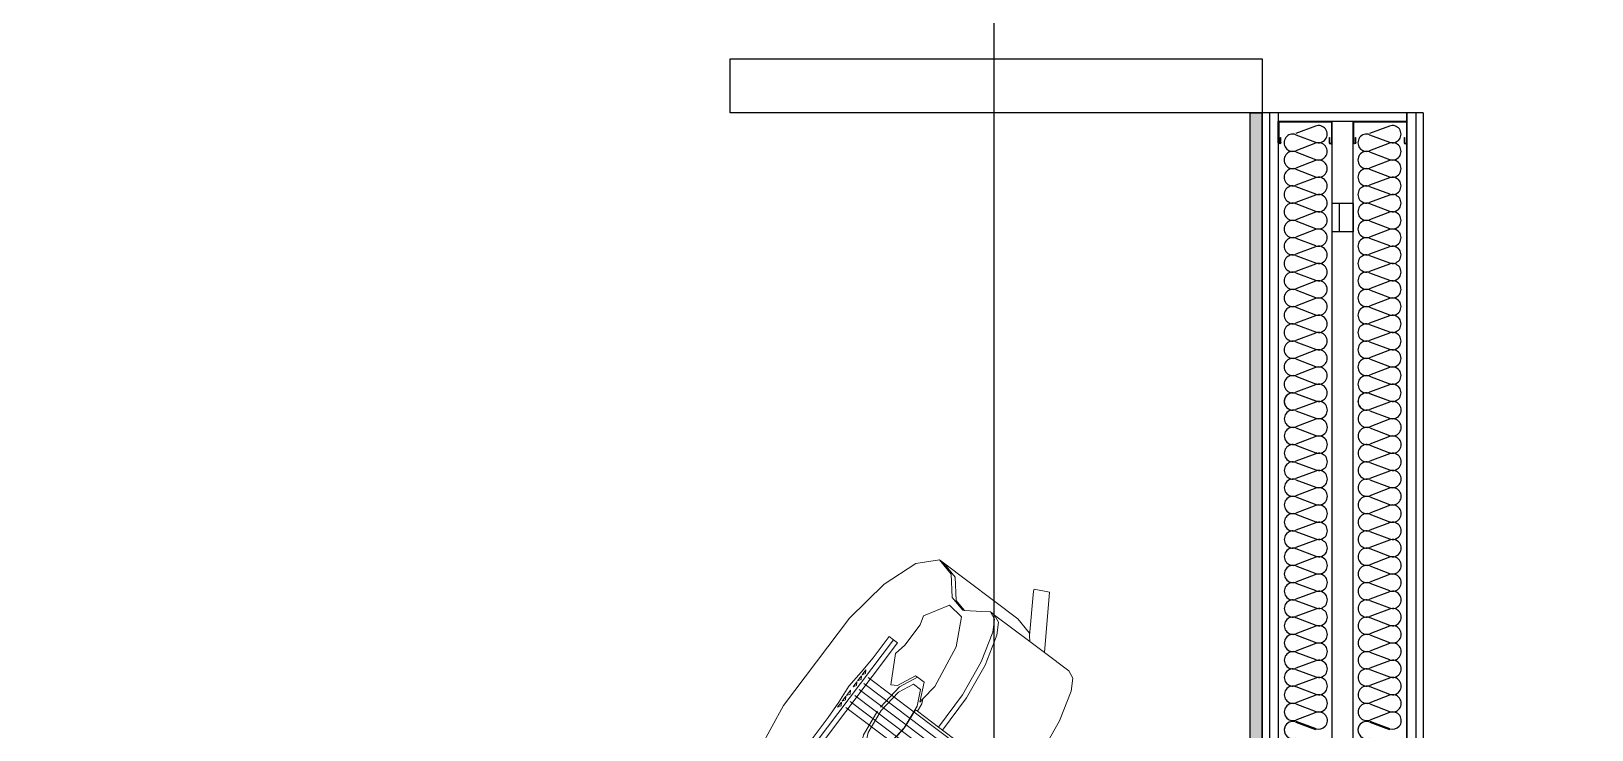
# Model space of a CAD drawing. Header units: millimetres. Extents: x 10 to 76.1, y 10 to 63.5.
# Drawn here: x 55.628 to 58.268, y 14.605 to 15.788 of the extents above; entities that cross this region are included whole.
import ezdxf

# ---------------------------------------------------------------- set-up
doc = ezdxf.new("R2010")
doc.units = ezdxf.units.MM
for name, color, linetype in [('durlok', 3, 'Continuous'), ('equipament', 4, 'Continuous'), ('lana de vidrio', 2, 'Continuous'), ('PERFILES', 2, 'Continuous'), ('Puertas2d', 3, 'Continuous'), ('Relleno', 9, 'Continuous'), ('relleno2d', 9, 'Continuous')]:
    doc.layers.add(name, color=color, linetype=linetype)

# ---------------------------------------------------------------- blocks, each defined once
blk = doc.blocks.new('LP1-1')
at = {"layer": 'PERFILES'}
for p, q in [((-0.0964, 0.0391), (-0.0964, -0.0431)), ((0.1114, 0.0388), (0.1114, -0.0431)), ((0.0596, -0.0414), (0.0601, -0.0414)), ((0.0596, -0.0431), (0.0601, -0.0431))]:
    blk.add_line(p, q, dxfattribs=at)
at = {"layer": 'PERFILES', "color": 2}
for p, q in [((-0.0949, -0.0414), (-0.0949, 0.0386)), ((-0.0879, 0.0386), (-0.0879, 0.0185)), ((-0.0879, 0.0185), (-0.0865, 0.0185)), ((-0.0865, 0.0383), (-0.0865, 0.0185)), ((0.1015, 0.0396), (0.1015, 0.0184)), ((0.1015, 0.0184), (0.1032, 0.0184)), ((0.1032, 0.0392), (0.1032, 0.0184)), ((0.1096, -0.0414), (0.1096, 0.0392)), ((-0.0964, -0.0431), (-0.063, -0.0431)), ((-0.0949, -0.0414), (-0.063, -0.0414)), ((-0.063, -0.0414), (0.0596, -0.0414)), ((-0.063, -0.0431), (0.0596, -0.0431)), ((0.0601, -0.0414), (0.1096, -0.0414)), ((0.0601, -0.0431), (0.1114, -0.0431))]:
    blk.add_line(p, q, dxfattribs=at)
for centre, radius, start, end in [((-0.0914, 0.0387), 0.00497, 355.45799, 174.57688), ((-0.0914, 0.0385), 0.00349, 0.9781, 180.22008), ((0.1065, 0.0392), 0.00497, 355.45799, 174.57688), ((0.1064, 0.039), 0.00319, 3.69817, 175.10965)]:
    blk.add_arc(centre, radius, start, end, dxfattribs=at)
blk = doc.blocks.new('Guitar Stand Accoustic')
at = {"lineweight": 0}
for p, q in [((-0.361, 14.261), (-0.152, 22.09)), ((-0.152, 22.09), (0.576, 22.145)), ((0.606, 22.043), (0.46, 16.543)), ((0.576, 22.145), (0.606, 22.043)), ((-0.238, 15.885), (0.298, 16.867)), ((0.298, 16.867), (0.46, 16.543)), ((0.46, 16.543), (0.798, 15.867)), ((-0.266, 14.259), (-0.238, 15.885)), ((0.798, 15.867), (0.769, 14.241)), ((-1.255, 13.573), (-1.243, 14.276)), ((-1.243, 14.276), (-0.361, 14.261)), ((-0.361, 14.261), (-0.266, 14.259)), ((-0.266, 14.259), (0.769, 14.241)), ((1.746, 14.224), (0.769, 14.241)), ((1.733, 13.52), (1.746, 14.224)), ((-1.874, 13.594), (-1.878, 13.361)), ((-1.878, 13.361), (-1.38, 13.352)), ((-1.376, 13.585), (-1.874, 13.594)), ((-1.833, 13.1), (-1.837, 12.878)), ((-1.335, 13.092), (-1.833, 13.1)), ((-1.38, 13.352), (-1.379, 13.374)), ((-1.379, 13.374), (-1.377, 13.525)), ((-1.379, 13.374), (-1.222, 13.372)), ((-1.377, 13.525), (-1.376, 13.585)), ((-1.377, 13.525), (-1.247, 13.523)), ((-1.247, 13.523), (-1.255, 13.573)), ((-1.255, 13.573), (1.733, 13.52)), ((-1.222, 13.372), (-1.247, 13.523)), ((-1.167, 13.035), (-1.222, 13.372)), ((-0.775, 12.903), (-0.769, 13.213)), ((-0.688, 13.268), (-0.769, 13.213)), ((-0.608, 13.211), (-0.688, 13.268)), ((-0.613, 12.9), (-0.608, 13.211)), ((1.068, 12.87), (1.073, 13.181)), ((1.073, 13.181), (1.155, 13.235)), ((1.155, 13.235), (1.235, 13.178)), ((1.23, 12.867), (1.235, 13.178)), ((1.626, 12.986), (1.693, 13.32)), ((1.693, 13.32), (1.723, 13.47)), ((1.85, 13.317), (1.693, 13.32)), ((1.723, 13.47), (1.733, 13.52)), ((1.853, 13.468), (1.723, 13.47)), ((1.85, 13.317), (1.853, 13.468)), ((1.85, 13.295), (1.85, 13.317)), ((2.348, 13.286), (1.85, 13.295)), ((1.853, 13.468), (1.854, 13.528)), ((1.854, 13.528), (2.352, 13.519)), ((2.352, 13.519), (2.348, 13.286)), ((-1.843, 12.51), (-1.847, 12.3)), ((-1.345, 12.501), (-1.843, 12.51)), ((-1.837, 12.878), (-1.338, 12.869)), ((-1.348, 12.304), (-1.346, 12.454)), ((-1.346, 12.454), (-1.345, 12.501)), ((-1.346, 12.454), (-1.071, 12.449)), ((-1.338, 12.887), (-1.336, 13.038)), ((-1.338, 12.869), (-1.338, 12.887)), ((-1.338, 12.887), (-1.142, 12.884)), ((-1.336, 13.038), (-1.335, 13.092)), ((-1.336, 13.038), (-1.167, 13.035)), ((-1.142, 12.884), (-1.167, 13.035)), ((-1.071, 12.449), (-1.142, 12.884)), ((-1.047, 12.298), (-1.071, 12.449)), ((-0.693, 12.957), (-0.775, 12.903)), ((-0.775, 12.903), (-0.613, 12.9)), ((-0.734, 12.414), (-0.728, 12.725)), ((-0.652, 12.466), (-0.734, 12.414)), ((-0.734, 12.414), (-0.572, 12.411)), ((-0.646, 12.777), (-0.728, 12.725)), ((-0.613, 12.9), (-0.693, 12.957)), ((-0.572, 12.411), (-0.652, 12.466)), ((-0.567, 12.722), (-0.646, 12.777)), ((0.025, 11.301), (-0.62, 12.9)), ((-0.324, 11.307), (-0.605, 12.412)), ((-0.572, 12.411), (-0.567, 12.722)), ((0.374, 11.295), (1.075, 12.87)), ((0.722, 11.289), (1.043, 12.383)), ((1.009, 12.384), (1.015, 12.694)), ((1.009, 12.384), (1.091, 12.436)), ((1.171, 12.381), (1.009, 12.384)), ((1.015, 12.694), (1.097, 12.746)), ((1.068, 12.87), (1.15, 12.925)), ((1.23, 12.867), (1.068, 12.87)), ((1.091, 12.436), (1.171, 12.381)), ((1.097, 12.746), (1.177, 12.692)), ((1.15, 12.925), (1.23, 12.867)), ((1.171, 12.381), (1.177, 12.692)), ((1.48, 12.254), (1.51, 12.404)), ((1.51, 12.404), (1.596, 12.835)), ((1.784, 12.399), (1.51, 12.404)), ((1.596, 12.835), (1.626, 12.986)), ((1.792, 12.832), (1.596, 12.835)), ((1.795, 12.983), (1.626, 12.986)), ((1.782, 12.248), (1.784, 12.399)), ((1.784, 12.399), (1.785, 12.445)), ((1.785, 12.445), (2.283, 12.437)), ((1.792, 12.832), (1.795, 12.983)), ((1.792, 12.814), (1.792, 12.832)), ((2.29, 12.805), (1.792, 12.814)), ((1.795, 12.983), (1.796, 13.036)), ((1.796, 13.036), (2.294, 13.028)), ((2.283, 12.437), (2.279, 12.227)), ((2.294, 13.028), (2.29, 12.805)), ((-1.847, 12.3), (-1.349, 12.291)), ((-1.349, 12.291), (-1.348, 12.304)), ((-1.348, 12.304), (-1.047, 12.298)), ((-0.974, 11.856), (-1.047, 12.298)), ((-0.792, 11.6), (-0.974, 11.856)), ((-0.744, 11.829), (-0.739, 12.14)), ((-0.662, 11.879), (-0.744, 11.829)), ((-0.744, 11.829), (-0.582, 11.826)), ((-0.657, 12.19), (-0.739, 12.14)), ((-0.672, 11.313), (-0.663, 11.828)), ((-0.582, 11.826), (-0.662, 11.879)), ((-0.577, 12.137), (-0.657, 12.19)), ((-0.582, 11.826), (-0.577, 12.137)), ((0.999, 11.799), (1.005, 12.11)), ((0.999, 11.799), (1.081, 11.848)), ((1.161, 11.796), (0.999, 11.799)), ((1.005, 12.11), (1.086, 12.159)), ((1.071, 11.282), (1.08, 11.797)), ((1.081, 11.848), (1.161, 11.796)), ((1.086, 12.159), (1.166, 12.107)), ((1.161, 11.796), (1.166, 12.107)), ((1.2, 11.565), (1.32, 11.721)), ((1.32, 11.721), (1.392, 11.814)), ((1.32, 11.721), (2.592, 10.894)), ((1.392, 11.814), (1.48, 12.254)), ((1.782, 12.248), (1.48, 12.254)), ((1.781, 12.236), (1.782, 12.248)), ((2.279, 12.227), (1.781, 12.236)), ((-2.675, 10.982), (-4.432, 10.79)), ((-1.762, 10.976), (-2.675, 10.982)), ((-1.762, 10.976), (-0.793, 11.559)), ((-0.803, 10.969), (-1.762, 10.976)), ((-0.879, 6.631), (-0.803, 10.969)), ((-0.803, 10.969), (-0.797, 11.315)), ((-0.795, 11.433), (-0.797, 11.315)), ((-0.797, 11.315), (1.195, 11.28)), ((-0.672, 11.313), (-0.797, 11.315)), ((-0.795, 11.433), (-0.793, 11.559)), ((-0.795, 11.433), (1.198, 11.397)), ((-0.793, 11.559), (-0.792, 11.6)), ((-0.783, 5.055), (-0.672, 11.313)), ((-0.324, 11.307), (-0.672, 11.313)), ((-0.481, 2.374), (-0.324, 11.307)), ((0.025, 11.301), (-0.324, 11.307)), ((-0.133, 2.368), (0.025, 11.301)), ((0.199, 11.298), (0.025, 11.301)), ((0.199, 11.298), (0.374, 11.295)), ((0.265, 5.113), (0.374, 11.295)), ((0.374, 11.295), (0.722, 11.289)), ((0.613, 5.069), (0.722, 11.289)), ((0.722, 11.289), (1.071, 11.282)), ((0.961, 5.024), (1.071, 11.282)), ((1.071, 11.282), (1.195, 11.28)), ((1.113, 6.596), (1.189, 10.933)), ((1.189, 10.933), (1.195, 11.28)), ((1.189, 10.933), (2.592, 10.894)), ((1.198, 11.397), (1.195, 11.28)), ((1.198, 11.397), (1.2, 11.565)), ((-5.882, 10.414), (-6.413, 10.119)), ((-4.432, 10.79), (-5.882, 10.414)), ((2.592, 10.894), (3.061, 10.881)), ((3.061, 10.881), (4.81, 10.627)), ((4.81, 10.627), (6.246, 10.2)), ((6.246, 10.2), (6.766, 9.886)), ((-6.607, 8.064), (-6.577, 9.773)), ((-6.413, 10.119), (-6.577, 9.773)), ((6.766, 9.886), (6.918, 9.535)), ((6.892, 8.099), (6.918, 9.535)), ((-9.135, 6.545), (-6.607, 8.064)), ((-6.617, 7.489), (-6.607, 8.064)), ((6.877, 7.25), (6.892, 8.099)), ((6.892, 8.099), (9.263, 6.558)), ((-6.617, 7.489), (-6.924, 7.239)), ((-6.654, 5.436), (-6.617, 7.489)), ((-7.005, 6.939), (-8.721, 5.908)), ((-7.005, 6.939), (-7.144, 6.42)), ((-6.924, 7.239), (-7.005, 6.939)), ((-2.752, 6.645), (-4.508, 6.453)), ((-0.879, 6.631), (-2.752, 6.645)), ((-0.884, 6.397), (-0.879, 6.631)), ((1.109, 6.361), (1.113, 6.596)), ((1.113, 6.596), (2.985, 6.544)), ((6.841, 5.198), (6.877, 7.25)), ((6.877, 7.25), (7.092, 7.063)), ((8.827, 5.935), (7.092, 7.063)), ((7.092, 7.063), (7.175, 6.991)), ((7.175, 6.991), (7.366, 6.164)), ((9.263, 6.558), (8.929, 5.908)), ((-8.721, 5.908), (-9.135, 6.545)), ((-7.221, 2.082), (-7.144, 6.42)), ((-5.963, 5.842), (-6.494, 5.547)), ((-5.959, 6.076), (-6.49, 5.781)), ((-4.512, 6.218), (-5.963, 5.842)), ((-4.508, 6.453), (-5.959, 6.076)), ((-2.756, 6.41), (-4.512, 6.218)), ((-0.884, 6.397), (-2.756, 6.41)), ((-0.905, 5.161), (-0.884, 6.397)), ((1.087, 5.126), (1.109, 6.361)), ((1.109, 6.361), (2.98, 6.309)), ((2.98, 6.309), (4.729, 6.055)), ((2.985, 6.544), (4.733, 6.29)), ((4.729, 6.055), (6.165, 5.628)), ((4.733, 6.29), (6.169, 5.862)), ((6.169, 5.862), (6.689, 5.548)), ((7.29, 1.826), (7.366, 6.164)), ((8.929, 5.908), (8.827, 5.935)), ((-6.494, 5.547), (-6.658, 5.201)), ((-6.658, 5.201), (-6.654, 5.436)), ((-6.658, 5.201), (-6.433, 4.854)), ((-6.49, 5.781), (-6.654, 5.436)), ((-1.312, 5.124), (-2.185, 4.737)), ((-0.905, 5.161), (-1.312, 5.124)), ((0.09, 5.12), (-1.083, 5.012)), ((-0.907, 5.044), (-0.905, 5.161)), ((-0.025, 5.124), (-0.907, 5.044)), ((-0.025, 5.124), (0.206, 5.12)), ((0.09, 5.12), (1.259, 4.971)), ((0.206, 5.12), (1.085, 5.008)), ((0.216, 2.362), (0.265, 5.113)), ((1.085, 5.008), (1.087, 5.126)), ((1.087, 5.126), (1.492, 5.074)), ((6.165, 5.628), (6.685, 5.314)), ((6.685, 5.314), (6.837, 4.963)), ((6.689, 5.548), (6.841, 5.198)), ((6.837, 4.963), (6.841, 5.198)), ((-6.433, 4.854), (-6.002, 4.171)), ((-2.185, 4.737), (-2.194, 4.24)), ((-1.813, 4.689), (-1.82, 4.274)), ((-1.083, 5.012), (-1.813, 4.689)), ((-0.83, 2.38), (-0.783, 5.055)), ((0.565, 2.356), (0.613, 5.069)), ((0.913, 2.35), (0.961, 5.024)), ((1.259, 4.971), (1.977, 4.623)), ((1.49, 4.957), (1.695, 4.976)), ((1.49, 4.957), (2.349, 4.54)), ((1.492, 5.074), (1.695, 4.976)), ((1.695, 4.976), (2.498, 5.05)), ((1.977, 4.623), (1.97, 4.208)), ((2.349, 4.54), (2.342, 4.16)), ((2.498, 5.05), (4.568, 4.694)), ((4.568, 4.694), (5.828, 4.034)), ((6.6, 4.624), (6.146, 3.956)), ((6.837, 4.963), (6.6, 4.624)), ((-5.962, 4.106), (-6.158, 3.355)), ((-6.002, 4.171), (-6.154, 3.59)), ((-6.002, 4.171), (-5.962, 4.106)), ((-2.194, 4.24), (-1.335, 3.823)), ((-1.82, 4.274), (-1.102, 3.926)), ((-1.335, 3.823), (-0.051, 3.659)), ((-1.102, 3.926), (0.067, 3.777)), ((1.24, 3.885), (0.067, 3.777)), ((1.469, 3.773), (0.18, 3.655)), ((1.97, 4.208), (1.24, 3.885)), ((1.295, 3.396), (1.467, 3.656)), ((2.34, 4.043), (1.467, 3.656)), ((2.342, 4.16), (1.469, 3.773)), ((2.342, 4.16), (2.34, 4.043)), ((5.828, 4.034), (5.903, 3.264)), ((6.146, 3.956), (6.103, 3.894)), ((6.103, 3.894), (6.273, 3.136)), ((6.146, 3.956), (6.277, 3.371)), ((-6.158, 3.355), (-7.004, 2.667)), ((-6.154, 3.59), (-7, 2.902)), ((2.576, 2.656), (1.295, 3.396)), ((5.903, 3.264), (4.769, 2.614)), ((6.273, 3.136), (7.094, 2.419)), ((6.277, 3.371), (7.098, 2.653)), ((-7.004, 2.667), (-7.225, 1.848)), ((-7, 2.902), (-7.221, 2.082)), ((-2.949, 2.3), (-2.953, 2.049)), ((-2.945, 2.535), (-2.949, 2.3)), ((-2.949, 2.3), (3.028, 2.195)), ((-2.945, 2.535), (3.032, 2.429)), ((3.163, 2.766), (2.576, 2.656)), ((3.028, 2.195), (3.024, 1.943)), ((3.032, 2.429), (3.028, 2.195)), ((4.346, 2.745), (3.163, 2.766)), ((4.769, 2.614), (4.346, 2.745)), ((7.094, 2.419), (7.285, 1.592)), ((7.098, 2.653), (7.29, 1.826)), ((-7.225, 1.848), (-7.221, 2.082)), ((-7.225, 1.848), (-6.443, 1.052)), ((-2.953, 2.049), (-1.708, 2.027)), ((-0.835, 1.971), (-1.708, 2.027)), ((-0.908, 2.166), (-1.059, 2.082)), ((-1.059, 2.082), (-0.761, 2.077)), ((-0.761, 2.077), (-0.908, 2.166)), ((-0.835, 1.971), (0.033, 1.891)), ((-0.56, 2.165), (-0.71, 2.076)), ((-0.71, 2.076), (-0.412, 2.07)), ((-0.412, 2.07), (-0.56, 2.165)), ((-0.211, 2.163), (-0.362, 2.07)), ((-0.362, 2.07), (-0.064, 2.064)), ((-0.064, 2.064), (-0.211, 2.163)), ((0.904, 1.94), (0.033, 1.891)), ((0.137, 2.061), (0.287, 2.155)), ((0.434, 2.056), (0.137, 2.061)), ((0.287, 2.155), (0.434, 2.056)), ((0.485, 2.055), (0.636, 2.144)), ((0.783, 2.049), (0.485, 2.055)), ((0.636, 2.144), (0.783, 2.049)), ((0.834, 2.048), (0.984, 2.133)), ((1.132, 2.043), (0.834, 2.048)), ((0.904, 1.94), (1.778, 1.965)), ((0.984, 2.133), (1.132, 2.043)), ((3.024, 1.943), (1.778, 1.965)), ((7.285, 1.592), (6.477, 0.824)), ((7.285, 1.592), (7.29, 1.826)), ((-6.443, 1.052), (-4.793, 0.415)), ((6.477, 0.824), (4.805, 0.246)), ((-4.793, 0.415), (-2.552, 0.045)), ((-2.552, 0.045), (2.552, -0.045)), ((4.805, 0.246), (2.552, -0.045))]:
    blk.add_line(p, q, dxfattribs=at)

msp = doc.modelspace()

# ---------------------------------------------------------------- hatches: boundary and pattern name
at = {"layer": 'Relleno'}
h = msp.add_hatch(dxfattribs=at)
h.set_pattern_fill('DOTS', color=256, scale=0.005, angle=90)
h.set_pattern_definition([(90, (47.191345, 2.7825), (-0.0079375, 0.00396875), [0, -0.0079375])])
h.paths.add_polyline_path([(57.7106, 12.9375), (57.6906, 12.9375), (57.6906, 15.65), (57.7106, 15.65)])
at = {"layer": 'relleno2d'}
h = msp.add_hatch(dxfattribs=at)
h.set_pattern_fill('ANSI31', color=256, scale=0.01)
h.paths.add_polyline_path([(59.6881, 11.705), (59.4831, 11.705), (59.4831, 17.785), (59.6881, 17.785)])
edge = h.paths.add_edge_path(flags=17)
edge.add_line((59.6881, 18.975), (59.4831, 18.975))
edge.add_line((59.4831, 18.975), (59.4831, 19.035))
edge.add_line((59.4831, 19.035), (58.9931, 19.035))
edge.add_line((58.9931, 19.035), (58.9931, 19.475))
edge.add_line((58.9931, 19.475), (50.9148, 19.475))
edge.add_arc((50.6231, 19.545), 0.3, 193.4934, 346.5066, ccw=False)
edge.add_line((50.3314, 19.475), (50.1581, 19.475))
edge.add_line((50.1581, 19.475), (50.0231, 19.475))
edge.add_line((50.0231, 19.475), (49.9531, 19.475))
edge.add_line((49.9531, 19.475), (49.9531, 19.68))
edge.add_line((49.9531, 19.68), (59.6881, 19.68))
edge.add_line((59.6881, 19.68), (59.6881, 18.975))
edge = h.paths.add_edge_path(flags=17)
edge.add_line((59.6881, 18.975), (59.4831, 18.975))
edge.add_line((59.4831, 18.975), (59.4831, 19.035))
edge.add_line((58.9931, 19.035), (59.4831, 19.035))
edge.add_line((58.9931, 19.475), (58.9931, 19.035))
edge.add_line((50.9148, 19.475), (58.9931, 19.475))
edge.add_arc((50.6231, 19.545), 0.3, 193.4934, 346.5066)
edge.add_line((50.3314, 19.475), (50.1581, 19.475))
edge.add_line((50.1581, 19.475), (50.0231, 19.475))
edge.add_line((49.9531, 19.475), (50.0231, 19.475))
edge.add_line((49.9531, 19.68), (49.9531, 19.475))
edge.add_line((59.6881, 19.68), (49.9531, 19.68))
edge.add_line((59.6881, 19.68), (59.6881, 18.975))
edge = h.paths.add_edge_path()
edge.add_line((49.9531, 10), (59.6881, 10))
edge.add_line((50.1581, 10.205), (50.9148, 10.205))
edge.add_line((59.4831, 10.205), (50.9148, 10.205))
edge.add_line((59.4831, 10.205), (59.4831, 10.805))
edge.add_line((59.6881, 10), (59.6881, 10.805))
edge.add_line((59.4831, 10.805), (59.6881, 10.805))
edge.add_line((50.1581, 19.475), (50.1881, 19.475))

# ---------------------------------------------------------------- linework, layer by layer
at = {"color": 3}
for p, q in [((57.8646, 15.4965), (57.8295, 15.4965)), ((57.8414, 15.4485), (57.8414, 15.4965)), ((57.8646, 15.4965), (57.8646, 15.4485)), ((57.8414, 15.4485), (57.8295, 15.4485)), ((57.8646, 15.4485), (57.8414, 15.4485))]:
    msp.add_line(p, q, dxfattribs=at)
at = {"color": 1}
msp.add_lwpolyline([(57.7106, 12.9375), (57.6906, 12.9375), (57.6906, 15.65), (57.7106, 15.65)], close=True, dxfattribs=at)
at = {"layer": 'durlok', "linetype": 'Continuous'}
for p, q in [((57.9831, 15.65), (57.7106, 15.65)), ((57.7106, 12.9375), (57.7106, 15.65)), ((57.9556, 15.635), (57.7381, 15.635)), ((57.9831, 15.65), (57.9831, 12.9375))]:
    msp.add_line(p, q, dxfattribs=at)
at = {"layer": 'durlok', "linetype": 'Continuous', "extrusion": (-1.22465e-16, 0, -1)}
for p, q in [((57.7231, 15.65), (57.7231, 12.91)), ((57.8647, 12.91), (57.8647, 15.635)), ((57.9706, 15.65), (57.9706, 12.91))]:
    msp.add_line(p, q, dxfattribs=at)
at = {"layer": 'durlok', "linetype": 'Continuous', "extrusion": (0, 1, 0)}
for p, q in [((57.7381, 12.91), (57.7381, 15.65)), ((57.9556, 12.91), (57.9556, 15.65)), ((57.9556, 15.65), (57.9556, 12.9375))]:
    msp.add_line(p, q, dxfattribs=at)
at = {"layer": 'durlok', "extrusion": (-1.22465e-16, 0, -1)}
msp.add_line((57.8289, 12.91), (57.8289, 15.635), dxfattribs=at)
at = {"layer": 'equipament'}
msp.add_lwpolyline([(50.8255, 13.835), (57.2575, 13.835), (57.2575, 18.6898), (50.8255, 18.6898)], close=True, dxfattribs=at)
at = {"layer": 'lana de vidrio', "color": 2}
for p, q in [((57.801, 15.6274), (57.7675, 15.6147)), ((57.7675, 15.6128), (57.801, 15.6001)), ((57.9259, 15.6274), (57.8925, 15.6147)), ((57.8925, 15.6128), (57.9259, 15.6001)), ((57.801, 15.5982), (57.7675, 15.5855)), ((57.7675, 15.5836), (57.801, 15.5709)), ((57.9259, 15.5982), (57.8925, 15.5855)), ((57.8925, 15.5836), (57.9259, 15.5709)), ((57.801, 15.569), (57.7675, 15.5563)), ((57.7675, 15.5544), (57.801, 15.5417)), ((57.9259, 15.569), (57.8925, 15.5563)), ((57.8925, 15.5544), (57.9259, 15.5417)), ((57.801, 15.5398), (57.7675, 15.5271)), ((57.801, 15.5398), (57.7675, 15.5271)), ((57.7675, 15.5252), (57.801, 15.5125)), ((57.9259, 15.5398), (57.8925, 15.5271)), ((57.9259, 15.5398), (57.8925, 15.5271)), ((57.8925, 15.5252), (57.9259, 15.5125)), ((57.801, 15.5106), (57.7675, 15.4979)), ((57.9259, 15.5106), (57.8925, 15.4979)), ((57.7675, 15.496), (57.801, 15.4833)), ((57.801, 15.4814), (57.7675, 15.4687)), ((57.8925, 15.496), (57.9259, 15.4833)), ((57.9259, 15.4814), (57.8925, 15.4687)), ((57.7675, 15.4668), (57.801, 15.4541)), ((57.801, 15.4522), (57.7676, 15.4395)), ((57.8925, 15.4668), (57.9259, 15.4541)), ((57.9259, 15.4522), (57.8925, 15.4395)), ((57.7676, 15.4376), (57.801, 15.4249)), ((57.801, 15.423), (57.7676, 15.4103)), ((57.8925, 15.4376), (57.9259, 15.4249)), ((57.9259, 15.423), (57.8925, 15.4103)), ((57.7676, 15.4084), (57.801, 15.3957)), ((57.801, 15.3938), (57.7676, 15.3811)), ((57.8925, 15.4084), (57.9259, 15.3957)), ((57.9259, 15.3938), (57.8925, 15.3811)), ((57.7676, 15.3791), (57.801, 15.3665)), ((57.8925, 15.3791), (57.9259, 15.3665)), ((57.801, 15.3646), (57.7676, 15.3518)), ((57.7676, 15.3499), (57.801, 15.3373)), ((57.9259, 15.3646), (57.8925, 15.3518)), ((57.8925, 15.3499), (57.9259, 15.3373)), ((57.801, 15.3353), (57.7676, 15.3226)), ((57.7676, 15.3207), (57.801, 15.308)), ((57.9259, 15.3353), (57.8925, 15.3226)), ((57.8925, 15.3207), (57.9259, 15.308)), ((57.801, 15.3061), (57.7676, 15.2934)), ((57.7676, 15.2915), (57.801, 15.2788)), ((57.9259, 15.3061), (57.8925, 15.2934)), ((57.8925, 15.2915), (57.9259, 15.2788)), ((57.801, 15.2769), (57.7676, 15.2642)), ((57.7676, 15.2623), (57.801, 15.2496)), ((57.9259, 15.2769), (57.8925, 15.2642)), ((57.8925, 15.2623), (57.926, 15.2496)), ((57.801, 15.2477), (57.7676, 15.235)), ((57.926, 15.2477), (57.8925, 15.235)), ((57.7676, 15.2331), (57.801, 15.2204)), ((57.801, 15.2185), (57.7676, 15.2058)), ((57.8925, 15.2331), (57.926, 15.2204)), ((57.926, 15.2185), (57.8925, 15.2058)), ((57.7676, 15.2039), (57.801, 15.1912)), ((57.801, 15.1893), (57.7676, 15.1766)), ((57.8925, 15.2039), (57.926, 15.1912)), ((57.926, 15.1893), (57.8925, 15.1766)), ((57.7676, 15.1747), (57.801, 15.162)), ((57.7678, 15.1747), (57.8013, 15.162)), ((57.8013, 15.1601), (57.7678, 15.1474)), ((57.8925, 15.1747), (57.926, 15.162)), ((57.8928, 15.1747), (57.9262, 15.162)), ((57.9262, 15.1601), (57.8928, 15.1474)), ((57.7678, 15.1455), (57.8013, 15.1328)), ((57.8013, 15.1309), (57.7679, 15.1182)), ((57.8928, 15.1455), (57.9262, 15.1328)), ((57.9262, 15.1309), (57.8928, 15.1182)), ((57.7679, 15.1163), (57.8013, 15.1036)), ((57.8013, 15.1017), (57.7679, 15.089)), ((57.8928, 15.1163), (57.9262, 15.1036)), ((57.9262, 15.1017), (57.8928, 15.089)), ((57.7679, 15.0871), (57.8013, 15.0744)), ((57.8928, 15.0871), (57.9262, 15.0744)), ((57.8013, 15.0725), (57.7679, 15.0598)), ((57.7679, 15.0579), (57.8013, 15.0452)), ((57.9262, 15.0725), (57.8928, 15.0598)), ((57.8928, 15.0579), (57.9262, 15.0452)), ((57.8013, 15.0433), (57.7679, 15.0306)), ((57.7679, 15.0287), (57.8013, 15.016)), ((57.9262, 15.0433), (57.8928, 15.0306)), ((57.8928, 15.0287), (57.9262, 15.016)), ((57.8013, 15.0141), (57.7679, 15.0014)), ((57.7679, 14.9995), (57.8013, 14.9868)), ((57.9262, 15.0141), (57.8928, 15.0014)), ((57.8928, 14.9995), (57.9262, 14.9868)), ((57.8013, 14.9849), (57.7679, 14.9722)), ((57.7679, 14.9703), (57.8013, 14.9576)), ((57.9262, 14.9849), (57.8928, 14.9722)), ((57.8928, 14.9703), (57.9263, 14.9576)), ((57.8013, 14.9557), (57.7679, 14.943)), ((57.9263, 14.9557), (57.8928, 14.943)), ((57.7679, 14.9411), (57.8013, 14.9284)), ((57.8013, 14.9265), (57.7679, 14.9138)), ((57.8928, 14.9411), (57.9263, 14.9284)), ((57.9263, 14.9265), (57.8928, 14.9138)), ((57.7679, 14.9119), (57.8013, 14.8992)), ((57.8013, 14.8973), (57.7679, 14.8846)), ((57.8928, 14.9119), (57.9263, 14.8992)), ((57.9263, 14.8973), (57.8928, 14.8846)), ((57.7679, 14.8827), (57.8013, 14.87)), ((57.8013, 14.8681), (57.7679, 14.8554)), ((57.8928, 14.8827), (57.9263, 14.87)), ((57.9263, 14.8681), (57.8928, 14.8554)), ((57.7679, 14.8535), (57.8013, 14.8408)), ((57.8013, 14.8389), (57.7679, 14.8262)), ((57.8928, 14.8535), (57.9263, 14.8408)), ((57.9263, 14.8389), (57.8928, 14.8262)), ((57.7679, 14.8243), (57.8013, 14.8116)), ((57.8928, 14.8243), (57.9263, 14.8116)), ((57.8013, 14.8097), (57.7679, 14.797)), ((57.7679, 14.7951), (57.8013, 14.7824)), ((57.9263, 14.8097), (57.8928, 14.797)), ((57.8928, 14.7951), (57.9263, 14.7824)), ((57.8013, 14.7805), (57.7679, 14.7678)), ((57.7679, 14.7659), (57.8013, 14.7532)), ((57.9263, 14.7805), (57.8928, 14.7678)), ((57.8928, 14.7659), (57.9263, 14.7532)), ((57.8013, 14.7513), (57.7679, 14.7386)), ((57.7679, 14.7367), (57.8013, 14.724)), ((57.9263, 14.7513), (57.8928, 14.7386)), ((57.8928, 14.7367), (57.9263, 14.724)), ((57.8013, 14.7221), (57.7679, 14.7094)), ((57.7679, 14.7075), (57.8013, 14.6948)), ((57.9263, 14.7221), (57.8928, 14.7094)), ((57.8928, 14.7075), (57.9263, 14.6948)), ((57.8013, 14.6929), (57.7679, 14.6802)), ((57.9263, 14.6929), (57.8928, 14.6802)), ((57.7679, 14.6783), (57.8013, 14.6656)), ((57.8013, 14.6637), (57.7679, 14.651)), ((57.8928, 14.6783), (57.9263, 14.6656)), ((57.9263, 14.6637), (57.8929, 14.651)), ((57.7679, 14.6491), (57.8014, 14.6364)), ((57.8014, 14.6345), (57.7679, 14.6218)), ((57.8929, 14.6491), (57.9263, 14.6364)), ((57.9263, 14.6345), (57.8929, 14.6218)), ((57.7677, 14.6184), (57.7903, 14.6098)), ((57.7679, 14.6199), (57.7906, 14.6113)), ((57.7903, 14.6098), (57.8011, 14.6057)), ((57.7906, 14.6113), (57.8013, 14.6072)), ((57.8926, 14.6184), (57.9153, 14.6098)), ((57.8929, 14.6199), (57.9155, 14.6113)), ((57.9153, 14.6098), (57.926, 14.6057)), ((57.9155, 14.6113), (57.9263, 14.6072))]:
    msp.add_line(p, q, dxfattribs=at)
for centre, start, end in [((57.7623, 15.5991), 69.2106, 290.8037), ((57.8061, 15.6137), 249.2106, 110.8037), ((57.8873, 15.5991), 69.2106, 290.8037), ((57.9311, 15.6137), 249.2106, 110.8037), ((57.7623, 15.5699), 69.2106, 290.8037), ((57.8062, 15.5845), 249.2106, 110.8037), ((57.8873, 15.5699), 69.2106, 290.8037), ((57.9311, 15.5845), 249.2106, 110.8037), ((57.7624, 15.5407), 69.2106, 290.8037), ((57.8062, 15.5553), 249.2106, 110.8037), ((57.8873, 15.5407), 69.2106, 290.8037), ((57.9311, 15.5553), 249.2106, 110.8037), ((57.7624, 15.5115), 69.2106, 290.8037), ((57.8062, 15.5261), 249.2106, 110.8037), ((57.8873, 15.5115), 69.2106, 290.8037), ((57.9311, 15.5261), 249.2106, 110.8037), ((57.8062, 15.4969), 249.2106, 110.8037), ((57.9311, 15.4969), 249.2106, 110.8037), ((57.7624, 15.4823), 69.2106, 290.8037), ((57.8062, 15.4677), 249.2106, 110.8037), ((57.8873, 15.4823), 69.2106, 290.8037), ((57.9311, 15.4677), 249.2106, 110.8037), ((57.7624, 15.4531), 69.2106, 290.8037), ((57.8062, 15.4385), 249.2106, 110.8037), ((57.8873, 15.4531), 69.2106, 290.8037), ((57.9311, 15.4385), 249.2106, 110.8037), ((57.7624, 15.4239), 69.2106, 290.8037), ((57.8062, 15.4093), 249.2106, 110.8037), ((57.8873, 15.4239), 69.2106, 290.8037), ((57.9311, 15.4093), 249.2106, 110.8037), ((57.7624, 15.3947), 69.2106, 290.8037), ((57.8062, 15.3801), 249.2106, 110.8037), ((57.8873, 15.3947), 69.2106, 290.8037), ((57.9311, 15.3801), 249.2106, 110.8037), ((57.7624, 15.3655), 69.2106, 290.8037), ((57.8873, 15.3655), 69.2106, 290.8037), ((57.7624, 15.3363), 69.2106, 290.8037), ((57.8062, 15.3509), 249.2106, 110.8037), ((57.8873, 15.3363), 69.2106, 290.8037), ((57.9311, 15.3509), 249.2106, 110.8037), ((57.7624, 15.3071), 69.2106, 290.8037), ((57.8062, 15.3217), 249.2106, 110.8037), ((57.8873, 15.3071), 69.2106, 290.8037), ((57.9311, 15.3217), 249.2106, 110.8037), ((57.7624, 15.2779), 69.2106, 290.8037), ((57.8062, 15.2925), 249.2106, 110.8037), ((57.8873, 15.2779), 69.2106, 290.8037), ((57.9311, 15.2925), 249.2106, 110.8037), ((57.7624, 15.2487), 69.2106, 290.8037), ((57.8062, 15.2633), 249.2106, 110.8037), ((57.8873, 15.2487), 69.2106, 290.8037), ((57.9311, 15.2633), 249.2106, 110.8037), ((57.7624, 15.2195), 69.2106, 290.8037), ((57.8062, 15.2341), 249.2106, 110.8037), ((57.8873, 15.2195), 69.2106, 290.8037), ((57.9311, 15.2341), 249.2106, 110.8037), ((57.8062, 15.2049), 249.2106, 110.8037), ((57.9311, 15.2049), 249.2106, 110.8037), ((57.7624, 15.1903), 69.2106, 290.8037), ((57.8062, 15.1757), 249.2106, 110.8037), ((57.8873, 15.1903), 69.2106, 290.8037), ((57.9311, 15.1757), 249.2106, 110.8037), ((57.7624, 15.1611), 69.2106, 290.8037), ((57.7627, 15.1611), 69.2106, 290.8037), ((57.8065, 15.1465), 249.2106, 110.8037), ((57.8873, 15.1611), 69.2106, 290.8037), ((57.8876, 15.1611), 69.2106, 290.8037), ((57.9314, 15.1465), 249.2106, 110.8037), ((57.7627, 15.1319), 69.2106, 290.8037), ((57.8065, 15.1173), 249.2106, 110.8037), ((57.8876, 15.1319), 69.2106, 290.8037), ((57.9314, 15.1173), 249.2106, 110.8037), ((57.7627, 15.1027), 69.2106, 290.8037), ((57.8065, 15.0881), 249.2106, 110.8037), ((57.8876, 15.1027), 69.2106, 290.8037), ((57.9314, 15.0881), 249.2106, 110.8037), ((57.7627, 15.0735), 69.2106, 290.8037), ((57.8876, 15.0735), 69.2106, 290.8037), ((57.7627, 15.0443), 69.2106, 290.8037), ((57.8065, 15.0589), 249.2106, 110.8037), ((57.8876, 15.0443), 69.2106, 290.8037), ((57.9314, 15.0589), 249.2106, 110.8037), ((57.7627, 15.0151), 69.2106, 290.8037), ((57.8065, 15.0297), 249.2106, 110.8037), ((57.8876, 15.0151), 69.2106, 290.8037), ((57.9314, 15.0297), 249.2106, 110.8037), ((57.7627, 14.9859), 69.2106, 290.8037), ((57.8065, 15.0005), 249.2106, 110.8037), ((57.8876, 14.9859), 69.2106, 290.8037), ((57.9314, 15.0005), 249.2106, 110.8037), ((57.7627, 14.9566), 69.2106, 290.8037), ((57.8065, 14.9713), 249.2106, 110.8037), ((57.8876, 14.9566), 69.2106, 290.8037), ((57.9314, 14.9713), 249.2106, 110.8037), ((57.8065, 14.9421), 249.2106, 110.8037), ((57.9314, 14.9421), 249.2106, 110.8037), ((57.7627, 14.9274), 69.2106, 290.8037), ((57.8065, 14.9128), 249.2106, 110.8037), ((57.8876, 14.9274), 69.2106, 290.8037), ((57.9314, 14.9128), 249.2106, 110.8037), ((57.7627, 14.8982), 69.2106, 290.8037), ((57.8065, 14.8836), 249.2106, 110.8037), ((57.8876, 14.8982), 69.2106, 290.8037), ((57.9314, 14.8836), 249.2106, 110.8037), ((57.7627, 14.869), 69.2106, 290.8037), ((57.8065, 14.8544), 249.2106, 110.8037), ((57.8876, 14.869), 69.2106, 290.8037), ((57.9314, 14.8544), 249.2106, 110.8037), ((57.7627, 14.8398), 69.2106, 290.8037), ((57.8065, 14.8252), 249.2106, 110.8037), ((57.8876, 14.8398), 69.2106, 290.8037), ((57.9315, 14.8252), 249.2106, 110.8037), ((57.7627, 14.8106), 69.2106, 290.8037), ((57.8876, 14.8106), 69.2106, 290.8037), ((57.7627, 14.7814), 69.2106, 290.8037), ((57.8065, 14.796), 249.2106, 110.8037), ((57.8877, 14.7814), 69.2106, 290.8037), ((57.9315, 14.796), 249.2106, 110.8037), ((57.7627, 14.7522), 69.2106, 290.8037), ((57.8065, 14.7668), 249.2106, 110.8037), ((57.8877, 14.7522), 69.2106, 290.8037), ((57.9315, 14.7668), 249.2106, 110.8037), ((57.7627, 14.723), 69.2106, 290.8037), ((57.8065, 14.7376), 249.2106, 110.8037), ((57.8877, 14.723), 69.2106, 290.8037), ((57.9315, 14.7376), 249.2106, 110.8037), ((57.7627, 14.6938), 69.2106, 290.8037), ((57.8065, 14.7084), 249.2106, 110.8037), ((57.8877, 14.6938), 69.2106, 290.8037), ((57.9315, 14.7084), 249.2106, 110.8037), ((57.8065, 14.6792), 249.2106, 110.8037), ((57.9315, 14.6792), 249.2106, 110.8037), ((57.7627, 14.6646), 69.2106, 290.8037), ((57.8065, 14.65), 249.2106, 110.8037), ((57.8877, 14.6646), 69.2106, 290.8037), ((57.9315, 14.65), 249.2106, 110.8037), ((57.7627, 14.6354), 69.2106, 290.8037), ((57.8065, 14.6208), 319.1521, 110.8037), ((57.8877, 14.6354), 69.2106, 290.8037), ((57.9315, 14.6208), 319.1521, 110.8037), ((57.7625, 14.6047), 159.793, 290.8037), ((57.7625, 14.6047), 69.2106, 159.7733), ((57.8065, 14.6208), 249.2106, 319.1277), ((57.8874, 14.6047), 159.793, 290.8037), ((57.8874, 14.6047), 69.2106, 159.7733), ((57.9315, 14.6208), 249.2106, 319.1277)]:
    msp.add_arc(centre, 0.0146, start, end, dxfattribs=at)
at = {"layer": 'Puertas2d', "ltscale": 0.05}
msp.add_line((56.8106, 15.65), (56.8106, 15.741), dxfattribs=at)
at = {"layer": 'Puertas2d'}
for p, q in [((56.8106, 15.741), (57.7106, 15.741)), ((57.7106, 15.741), (57.7106, 15.65)), ((57.7106, 15.65), (56.8106, 15.65))]:
    msp.add_line(p, q, dxfattribs=at)

# ---------------------------------------------------------------- block references
at = {"extrusion": (1.22465e-16, -1.5275e-20, -1), "xscale": 0.4373098624145429, "yscale": 0.4373098624145429, "zscale": 0.4373098624145429, "rotation": 180.007146490995}
for p in [(-57.7802, 15.6162), (-57.9069, 15.6162)]:
    msp.add_blockref('LP1-1', p, dxfattribs=at)
at = {"layer": 'equipament', "xscale": -0.0362899318176679, "yscale": 0.0362899318176679, "zscale": 0.0362899318176679, "rotation": 231.9752566812849}
msp.add_blockref('Guitar Stand Accoustic', (56.9566, 14.7202), dxfattribs=at)

doc.saveas('drawing.dxf')
